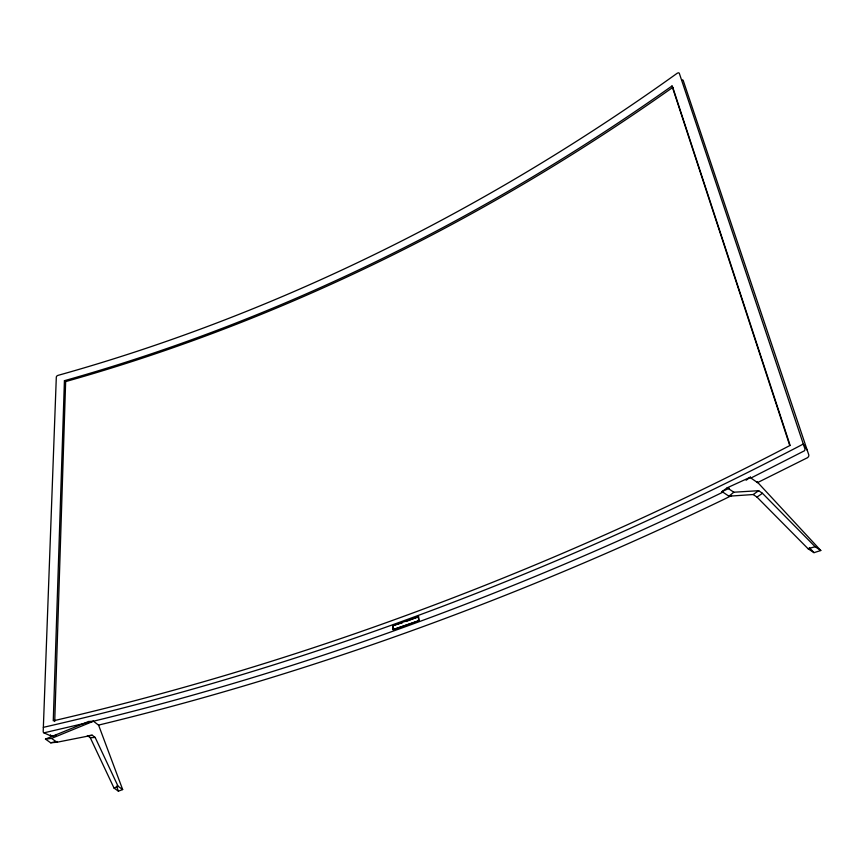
<?xml version="1.0" encoding="UTF-8"?>
<svg xmlns="http://www.w3.org/2000/svg" width="864" height="864" viewBox="0 0 864 864"><rect width="100%" height="100%" fill="white"/><g stroke="black" fill="none" stroke-linecap="round" stroke-linejoin="round"><path stroke-width="1.3" d="M64.422 380.689L53.266 720.835C309.388 661.522 556.805 567.054 789.782 445.576L672.008 85.979C487.512 216.648 282.355 319.367 64.422 380.689L65.653 381.586C283.392 320.35 488.398 217.825 672.786 87.383L672.008 85.979M54.724 721.516L65.653 381.586M87.372 735.534L90.277 737.716L114.005 788.022L118.411 791.176L122.666 789.556L98.615 725.198L93.474 721.213L88.603 721.505L88.43 722.434L43.934 732.845A2.084 1.577 -51.9 0 1 43.2 731.495L56.311 377.19A1.706 1.166 -38.9 0 1 57.024 375.883L57.877 375.408C280.498 313.297 489.65 207.716 677.192 73.267L678.218 72.835A2.138 1.328 -46 0 1 679.352 73.44L804.838 448.6A2.538 2.074 -45.7 0 1 804.427 450.792L750.924 478.04L750.449 477.166L727.207 487.793L722.034 491.594L728.946 496.195L753.203 494.532L758.668 490.698L762.448 493.29L815.141 546.728L820.8 550.519L813.985 552.658L808.034 548.705L756.994 497.102L753.203 494.532M807.624 457.585L808.315 456.883A2.527 2.074 -45.7 0 0 808.726 454.702L683.23 80.536A2.128 1.328 -45.9 0 0 682.096 79.931M728.946 496.195L733.817 492.221L758.668 490.698M746.118 480.233L750.449 477.166M756.994 497.102L762.448 493.29M722.542 492.286L720.176 493.474C519.048 590.965 308.275 669.125 90.958 721.818M731.581 495.547L724.496 499.079C524.286 595.512 314.604 672.84 98.507 725.112M750.924 478.04L757.523 482.609L807.203 457.844M722.034 491.594L729.292 488.246M114.005 788.022L118.066 786.251L122.666 789.556M118.066 786.251L95.159 737.446L92.264 735.253L56.948 742.252L50.641 742.781L45.468 739.087L51.581 738.396L93.474 721.213M45.468 739.087L88.603 721.505M405.929 621.518L418.597 616.723L419.116 620.633L393.088 629.629L392.612 625.73L418.597 616.723M393.088 629.629L419.116 620.633M392.612 625.73L402.419 622.75M808.034 548.705L815.141 546.728M43.351 727.348C307.8 667.04 563.09 569.592 803.315 444.031L807.203 450.155M56.095 735.296L51.559 736.258L43.934 732.845M50.641 742.781L57.197 741.485M89.813 735.394L92.264 735.253M90.277 737.716L95.159 737.446M727.207 487.793L733.817 492.221M51.581 738.396L56.948 742.252M820.8 550.519L757.048 481.734L757.523 482.609M809.406 547.733L813.985 552.658M116.521 786.121L118.411 791.176M672.786 87.383L790.16 445.522M418.187 616.41L418.705 620.33M393.034 626.033L393.498 629.932M51.257 736.16A2.074 1.577 -52 0 1 50.782 735.761M50.533 735.156A2.074 1.577 -52 0 1 50.512 734.81"/></g></svg>
